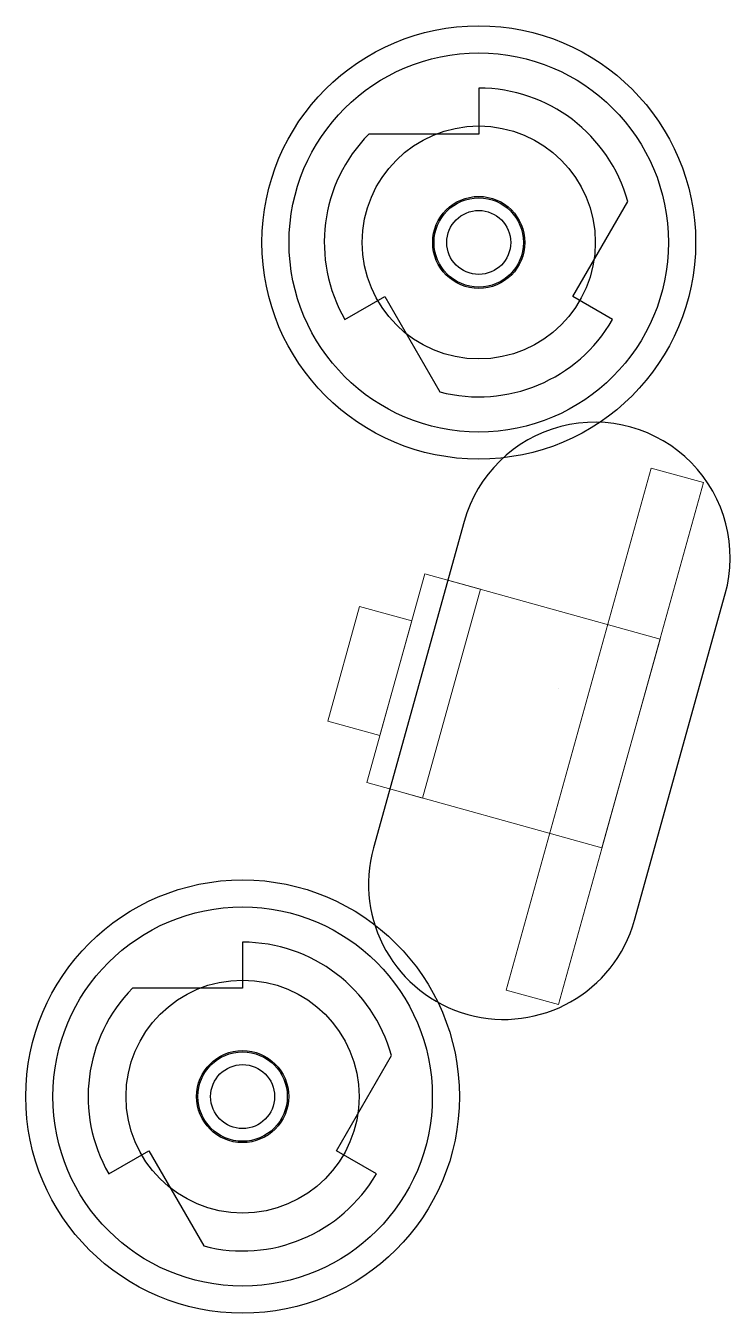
# Model space of a CAD drawing. Extents: x 2.2 to 16.2, y 24.5 to 26.9.
# Drawn here: x 2.185 to 3.484, y 24.481 to 26.858 of the extents above.
import ezdxf

# ---------------------------------------------------------------- set-up
doc = ezdxf.new("R2010")
doc.units = 0
doc.header["$LTSCALE"] = 5
doc.header["$MEASUREMENT"] = 0
for name, color, linetype in [('Z0_BOTCOMP', 4, 'Continuous'), ('Z0_CUT500', 4, 'Continuous'), ('Z0_RUBBER', 4, 'Continuous'), ('Z0_TOPCOMP', 6, 'Continuous')]:
    doc.layers.add(name, color=color, linetype=linetype)

msp = doc.modelspace()

# ---------------------------------------------------------------- linework, layer by layer
at = {"layer": 'Z0_BOTCOMP', "color": 4, "linetype": 'Continuous', "lineweight": 25}
for p, q in [((3.0204, 26.743), (3.0204, 26.658)), ((3.0204, 26.658), (2.8174, 26.658)), ((3.1936, 26.358), (3.2951, 26.5339)), ((2.7736, 26.3155), (2.8472, 26.358)), ((2.8472, 26.358), (2.9487, 26.1822)), ((3.2672, 26.3155), (3.1936, 26.358)), ((2.5847, 25.1664), (2.5847, 25.0814)), ((2.5847, 25.0814), (2.3817, 25.0814)), ((2.7579, 24.7814), (2.8595, 24.9572)), ((2.3379, 24.7389), (2.4115, 24.7814)), ((2.4115, 24.7814), (2.513, 24.6056)), ((2.8315, 24.7389), (2.7579, 24.7814))]:
    msp.add_line(p, q, dxfattribs=at)
for centre, radius in [((3.0204, 26.458), 0.085), ((3.0204, 26.458), 0.059), ((2.5847, 24.8814), 0.085), ((2.5847, 24.8814), 0.059)]:
    msp.add_circle(centre, radius, dxfattribs=at)
for centre, start, end in [((3.0204, 26.458), 15.4321, 90), ((3.0204, 26.458), 135.4321, -150), ((3.0204, 26.458), -104.5679, -30), ((2.5847, 24.8814), 15.4321, 90), ((2.5847, 24.8814), 135.4321, -150), ((2.5847, 24.8814), -104.5679, -30)]:
    msp.add_arc(centre, 0.285, start, end, dxfattribs=at)
at = {"layer": 'Z0_CUT500', "color": 5, "linetype": 'Continuous', "lineweight": 25}
for p, q in [((2.9934, 25.943), (2.826, 25.3408)), ((3.3078, 25.2069), (3.4751, 25.8091))]:
    msp.add_line(p, q, dxfattribs=at)
for centre in [(3.0204, 26.458), (2.5847, 24.8814)]:
    msp.add_circle(centre, 0.0825, dxfattribs=at)
for centre, start, end in [((3.2342, 25.8761), -15.5294, 164.4706), ((3.0669, 25.2739), 164.4706, -15.5294)]:
    msp.add_arc(centre, 0.25, start, end, dxfattribs=at)
at = {"layer": 'Z0_RUBBER', "color": 2, "linetype": 'Continuous', "lineweight": 25}
for centre, radius in [((3.0204, 26.458), 0.4), ((3.0204, 26.458), 0.215), ((2.5847, 24.8814), 0.4), ((2.5847, 24.8814), 0.215)]:
    msp.add_circle(centre, radius, dxfattribs=at)
at = {"layer": 'Z0_TOPCOMP', "color": 6, "linetype": 'Continuous', "lineweight": 5}
for p, q in [((3.3012, 26.1169), (3.3012, 26.1169)), ((3.0709, 25.0781), (3.3386, 26.0416)), ((3.3386, 26.0416), (3.435, 26.0148)), ((3.435, 26.0148), (3.1672, 25.0513)), ((2.9211, 25.8463), (2.814, 25.4609)), ((2.9632, 25.8346), (2.8561, 25.4492)), ((3.3547, 25.7258), (2.9211, 25.8463)), ((3.0235, 25.8178), (2.9632, 25.8346)), ((2.9164, 25.4324), (3.0235, 25.8178)), ((2.8006, 25.7863), (2.7417, 25.5744)), ((2.897, 25.7595), (2.8006, 25.7863)), ((2.8381, 25.5476), (2.897, 25.7595)), ((3.2476, 25.3404), (3.3547, 25.7258)), ((3.1673, 25.6351), (3.1673, 25.6351)), ((2.7417, 25.5744), (2.8381, 25.5476)), ((2.814, 25.4609), (3.2476, 25.3404)), ((2.8561, 25.4492), (2.9164, 25.4324)), ((3.1672, 25.0513), (3.0709, 25.0781)), ((3, 25.033), (3, 25.033)), ((3, 25.033), (3, 25.033))]:
    msp.add_line(p, q, dxfattribs=at)
at = {"layer": 'Z0_TOPCOMP', "color": 6, "linetype": 'Continuous', "lineweight": 25}
for centre in [(3.0204, 26.458), (2.5847, 24.8814)]:
    msp.add_circle(centre, 0.35, dxfattribs=at)

doc.saveas('drawing.dxf')
